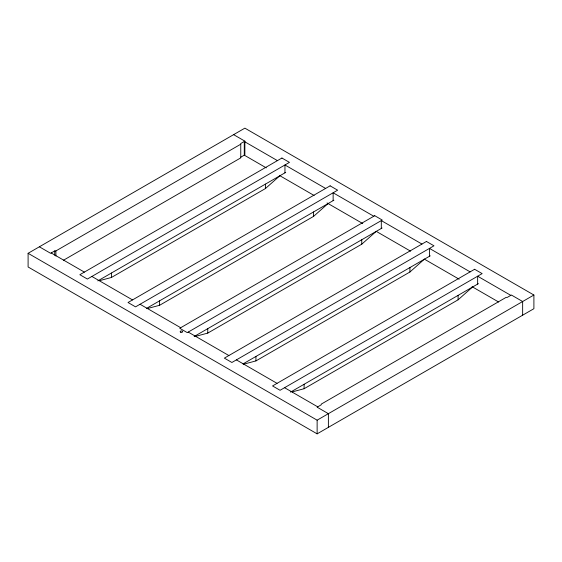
<?xml version="1.0" encoding="UTF-8"?>
<svg xmlns="http://www.w3.org/2000/svg" width="562" height="562" viewBox="0 0 562 562"><rect width="100%" height="100%" fill="white"/><g stroke="black" fill="none" stroke-linecap="round" stroke-linejoin="round"><path stroke-width="0.84" d="M99.593 280.642L111.424 277.473L265.412 188.565L279.778 175.829M146.914 308.678L159.594 305.285L313.582 216.377L327.955 203.641M195.091 336.49L207.764 333.097L361.759 244.189L376.126 231.453M243.262 364.302L255.935 360.909L409.93 272.001L424.296 259.258M292.275 391.89L304.105 388.721L458.1 299.813L472.466 287.07M28.1 253.3L244.87 128.15L533.9 295.022L533.9 308.7L317.13 433.85L28.1 266.978L28.1 253.3L317.13 420.172L533.9 295.022M240.761 144.202L55.898 250.926L54.718 250.926L50.608 253.3L39.354 246.802M240.761 157.198L244.87 154.824L244.87 141.146L240.761 143.521L240.761 157.88L63.478 260.234M97.809 280.888L285.735 172.386M146.738 308.257L333.905 200.198M194.157 336.512L382.083 228.01M243.079 363.881L430.253 255.822M290.498 392.128L478.424 283.634M233.616 134.648L244.87 141.146M277.438 160.627L244.28 141.484L244.28 155.161L266.297 167.876M325.609 188.439L284.955 164.975L284.955 172.836M373.779 216.251L333.133 192.787L333.133 200.648M421.95 244.063L381.303 220.592L381.303 228.46M470.12 271.875L429.473 248.404L429.473 256.272M510.802 295.359L477.644 276.216L477.644 284.084M279.967 175.766L314.137 195.499M327.042 202.952L362.736 223.557M376.399 231.446L410.569 251.172M424.24 259.061L459.168 279.23M472.073 286.683L498.656 302.026M51.198 252.963L84.356 272.106M91.88 276.448L132.527 299.918M140.05 304.26L180.697 327.723M188.221 332.072L228.867 355.535M236.391 359.884L277.045 383.347M284.562 387.696L317.72 406.839M522.646 315.198L522.646 301.52L511.392 295.022L507.282 297.389L506.102 297.389L321.239 404.12L321.239 404.802L317.13 407.176L328.384 413.674L328.384 427.352M458.1 295.366L458.1 299.813M409.93 267.554L409.93 272.001M361.759 239.742L361.759 244.189M317.13 420.172L317.13 433.85M313.582 211.93L313.582 216.377M304.105 384.275L304.105 388.721M265.412 184.118L265.412 188.565M255.935 356.463L255.935 360.909M207.764 328.651L207.764 333.097M159.594 300.839L159.594 305.285M111.424 273.027L111.424 277.473M55.898 250.926L55.898 256.061M54.718 250.926L54.718 255.204M281.934 158.027L79.853 274.706L87.377 279.047L289.458 162.376L281.934 158.027M330.112 185.839L128.024 302.511L135.547 306.859L337.629 190.188L330.112 185.839M374.728 215.703L179.749 328.271L187.272 332.62L382.251 220.051L374.728 215.703M426.453 241.463L224.371 358.135L231.888 362.483L433.976 245.805L426.453 241.463M474.623 269.275L272.542 385.946L280.066 390.288L482.147 273.617L474.623 269.275M180.809 332.268A1.257 0.724 0 0 0 182.692 331.643A1.257 0.724 0 0 0 180.809 331.011A1.257 0.724 0 0 0 180.809 332.268"/></g></svg>
